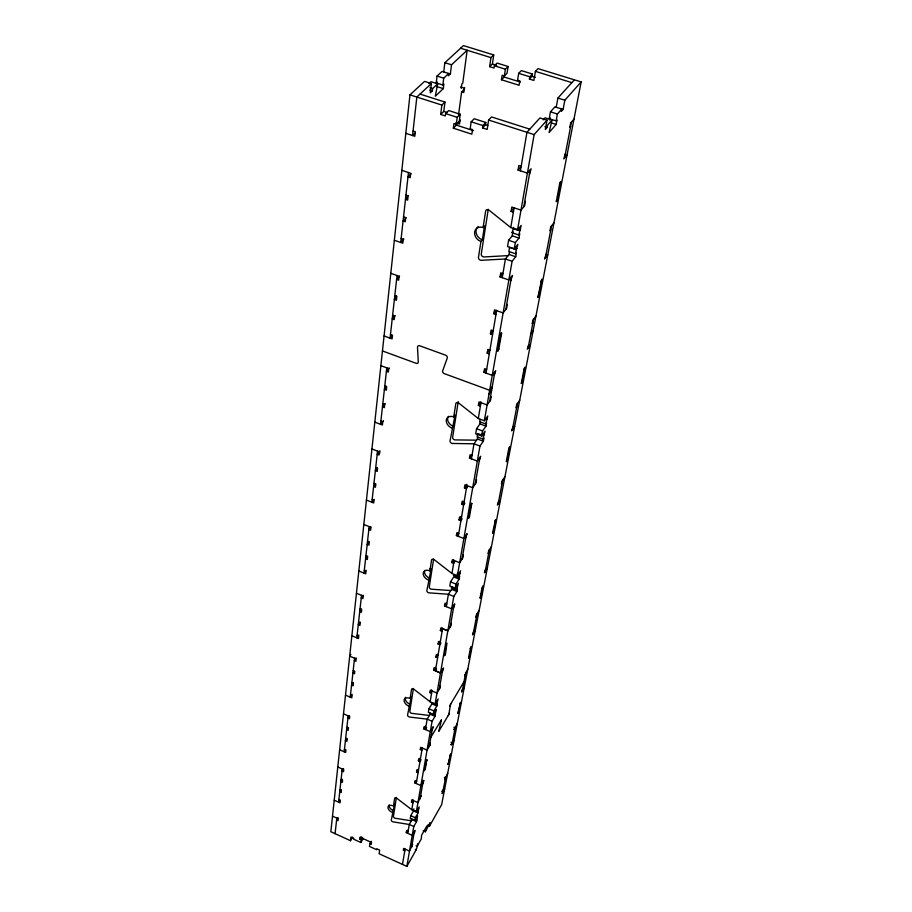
<?xml version="1.0" encoding="UTF-8"?>
<svg xmlns="http://www.w3.org/2000/svg" width="912" height="912" viewBox="0 0 912 912"><rect width="100%" height="100%" fill="white"/><g stroke="black" fill="none" stroke-linecap="round" stroke-linejoin="round"><path stroke-width="1.37" d="M537.886 297.221L541.728 279.289M501.634 332.903L498.853 349L497.553 350.721L501.224 332.789M525.198 367.365L524.001 369.326L521.299 383.45M424.251 770.663L425.334 768.827L426.827 759.662L424.251 770.663L425.334 768.827M438.843 730.945L441.419 720.161M448.123 764.416L450.631 754.201L448.123 764.416L449.092 762.728M457.927 713.355L460.606 702.434L457.927 713.355L458.93 711.656M471.812 503.367L469.566 516.238L468.323 518.21M449.206 713.252L448.875 714.404L450.494 704.406L464.014 681.674M428.914 83.596L430.966 81.692L437.692 83.824L432.596 88.601L432.322 90.915L430.27 92.842L431.353 83.551L424.57 81.396L409.955 94.848L330.839 831.733L350.482 840.693L352.625 837.148M335.08 833.671L336.813 818.11M342.262 768.998L338.58 802.161L340.062 799.813M348.156 715.863L344.177 751.762L345.705 749.402M354.563 658.179L350.231 697.167L352.135 694.317M361.54 595.331L356.82 637.83L358.792 634.98M369.166 526.6L364.002 573.112L366.054 570.274M377.545 451.121L371.868 502.238L374 499.434M386.791 367.855L380.521 424.285L383.473 420.603M397.039 275.515L390.085 338.147L392.388 335.468M408.462 172.55L400.699 242.455L403.902 239.024M385.673 388.888L386.266 386.221M379.62 453.458L379.916 450.802L377.192 454.279L379.061 455.008L379.415 451.839L371.936 448.966M461.255 88.373L461.837 83.984L462.783 83.072L467.161 50.251L451.52 64.798L450.368 73.952L442.035 71.432L437.042 76.061L436.221 82.924L442.879 85.033L443.87 84.098L443.3 88.635L435.298 96.239L437.692 83.824M436.939 84.257L437.213 81.989M443.734 71.866L444.862 62.711L463.456 45.6L493.723 54.937L492.4 63.977L489.63 66.679L494.03 68.047L494.361 65.789L497.108 63.088L508.109 66.496L507.061 73.234L504.347 75.97L502.147 75.286L501.463 79.766L519.076 85.261L519.806 80.78L517.594 80.096L518.677 73.336L521.356 70.6L532.448 74.032L532.061 76.289L529.416 79.048L533.873 80.427L535.412 71.353L538.046 68.617L581.161 81.92L441.659 804.578L429.381 826.375L428.309 825.896M442.879 85.033L443.722 78.17L448.681 73.519L448.396 75.799L450.368 73.952M509.854 447.165L508.702 448.955L506.285 461.529L507.414 459.83L509.831 447.29M350.482 840.693L350.938 836.999L353.799 838.299L353.674 839.222L360.833 842.483L362.976 838.926M529.804 129.151L491.568 116.941L488.604 120.031L487.202 129.413L482.516 127.908L485.492 124.807L485.834 122.47L474.183 118.731L471.162 121.809L470.182 128.797L472.507 129.55L471.857 134.189L453.344 128.193L453.948 123.565L456.262 124.306L459.306 121.239L460.252 114.262L448.693 110.557L445.603 113.59L445.307 115.927L440.69 114.445L441.853 105.062L444.965 102.053L420.033 94.084M440.69 114.445L443.791 111.412L444.965 102.053M360.833 842.483L361.198 839.724L359.761 839.063L360.012 837.216L371.537 842.449L371.275 844.307L369.839 843.646L371.252 841.263M456.262 124.306L457.197 117.317L460.252 114.262M453.344 128.193L456.388 125.126L456.695 122.812M458.519 115.015L461.609 91.838L464.413 89.114M460.081 119.78L459.511 124.009L455.909 122.846M464.63 87.506L463.752 92.522L461.609 91.838M369.839 843.646L369.451 846.416L376.645 849.688L376.781 848.776L379.666 850.087L379.118 853.757L406.843 866.4L416.191 849.79L418.186 843.76L418.027 844.672L417.297 844.352M489.63 66.679L490.952 57.616L493.723 54.937M482.516 127.908L482.858 125.56L485.834 122.47M501.463 79.766L504.176 77.03L505.385 69.209L508.109 66.496M392.445 812.569A5.586 3.146 31.7 0 1 387.953 807.052A5.586 3.146 31.7 0 1 393.46 806.003L394.543 804.19L391.282 820.082A1.664 0.923 31.6 0 0 393.22 821.894L409.271 824.482L413.774 826.5L406.843 866.4M393.46 806.003L394.645 798.331A1.687 0.958 31.8 0 1 396.914 798.353L411.779 809.742L416.339 811.783L419.155 806.892L417.764 812.079L413.98 810.392M408.918 706.207A6.053 3.716 32.5 0 1 404.084 700.017A6.053 3.716 32.5 0 1 410.126 698.467L411.266 696.643L407.55 715.042A1.801 1.094 32.3 0 0 409.659 717.049L427.181 719.146L432.083 721.255L416.339 811.783M410.126 698.467L411.529 689.426A1.835 1.14 32.6 0 1 414.002 689.324L430.133 701.784L435.104 703.904L438.102 698.968L436.54 704.873L431.593 702.764M429.951 568.632A6.601 4.446 33.9 0 1 431.125 569.008L426.839 590.623A1.961 1.311 33.7 0 0 429.119 592.868L448.419 594.248L453.8 596.437L435.104 703.904M428.469 580.089A6.612 4.446 33.9 0 1 423.214 573.055A6.612 4.446 33.9 0 1 429.905 570.832L431.581 560.014A2.006 1.357 34.1 0 1 434.317 559.729L451.953 573.488L457.402 575.677L460.606 570.764L458.827 577.581L453.401 575.404M452.01 428.127A7.285 5.404 36.8 0 1 446.276 420.022A7.285 5.404 36.8 0 1 453.754 416.887L455.077 415.108L450.026 440.929A2.166 1.585 36.3 0 0 452.534 443.471L474.001 443.779L479.963 446.036L483.337 441.226L483.919 437.897L483.075 439.105L477.124 436.859L477.694 433.531L483.656 435.765L485.093 431.228L481.696 436.016L475.699 433.77L476.554 428.72L479.986 423.932L480.362 421.686M453.754 416.887L455.795 403.708A2.212 1.653 37.2 0 1 458.861 403.161L478.298 418.505L484.352 420.774L487.76 415.986L485.72 423.989L479.712 421.743L480.1 419.474M480.932 241.498A8.174 6.669 43.8 0 1 474.616 232.001A8.174 6.669 43.8 0 1 483.098 227.533L484.511 225.88L482.345 239.845L480.932 241.498L478.469 257.366A2.417 1.949 42.5 0 0 481.251 260.296L505.419 258.985L512.099 261.277L515.713 256.762L516.431 252.647L515.531 253.775L508.862 251.495L509.569 247.357L516.26 249.637L517.891 244.359L514.254 248.851L507.528 246.548L508.6 240.266L512.27 235.809L512.989 231.602L512.077 232.72L518.814 235L519.726 233.882L518.985 238.089L515.348 242.569L514.254 248.851M483.098 227.533L485.64 211.139A2.485 2.052 44.9 0 1 489.094 210.216L510.766 227.567L517.56 229.87L521.208 225.424L518.814 235M438.911 730.546L438.911 731.162L448.875 714.404L448.282 715.635M396.389 797.419L393.414 816.457A1.653 0.935 31.6 0 0 395.352 818.281L411.38 820.823M413.41 688.457L409.83 711.383A1.79 1.094 32.3 0 0 411.928 713.389L429.415 715.453M433.61 559.159L429.267 586.975A1.961 1.311 33.6 0 0 431.547 589.22L450.802 590.566M458.234 401.554L452.637 437.361A2.155 1.585 36.3 0 0 455.134 439.903L476.554 440.177M488.273 209.27L481.274 254.026A2.405 1.949 42.6 0 0 484.044 256.945L508.155 255.611M441.351 720.571L441.351 719.933L430.863 737.249M529.416 79.048L529.792 76.779L532.448 74.032M556.274 201.62L559.603 183.962L560.891 181.739M413.991 833.591L415.017 830.467L412.247 835.335L406.285 832.645L406.604 830.729L408.097 831.402M412.999 802.583L411.472 801.899L411.802 799.881L417.935 802.606L421.127 795.697L420.421 796.917L419.645 796.575M422.986 780.341L423.761 780.683L420.899 785.585L414.686 782.838L415.028 780.763L416.59 781.447M418.106 772.555L416.533 771.871L416.887 769.751L418.46 770.446M421.059 759.73L419.965 761.577L418.391 760.882L418.745 758.738L420.329 759.422M421.903 750.223L420.307 749.527L420.671 747.338L427.067 750.12L429.985 745.195L430.373 743.006L429.575 742.664M432.106 730.193L433.234 726.716L430.282 731.641L423.795 728.848L424.171 726.59L425.801 727.286M431.57 693.325L429.905 692.618L430.304 690.236L436.985 693.074L440.006 688.138L440.416 685.756L439.664 686.987M442.343 671.688L443.54 668.006L440.485 672.942L433.702 670.092L434.123 667.63L435.822 668.348M437.612 657.803L435.902 657.096L436.324 654.588L438.034 655.306M440.998 642.926L439.823 644.773L438.102 644.054L438.524 641.512L440.257 642.219M442.115 631.286L440.371 630.568L440.815 627.969L447.815 630.842L450.927 625.917L451.383 623.306L450.608 624.538M451.645 608.828L444.532 605.933L444.988 603.242L446.766 603.961M454.883 561.518L453.674 563.354L451.839 562.624L452.318 559.774L459.671 562.704L462.874 557.802L463.376 554.941L462.578 556.16M465.793 537.795L467.115 533.634L463.866 538.536L456.399 535.583L456.901 532.619L458.77 533.36M462.167 518.848L460.925 520.672L459.044 519.931L459.545 516.922L461.438 517.663M464.846 503.139L463.592 504.963L461.689 504.222L462.213 501.144L464.117 501.885M467.617 486.848L466.374 488.672L464.447 487.92L464.972 484.785L472.701 487.76L476.018 482.904L476.577 479.758L475.745 480.966M479.29 460.708L480.692 456.262L477.341 461.096L469.475 458.098L470.022 454.837L471.994 455.578M480.396 406.159L478.367 405.407L478.948 401.918L487.111 404.939L490.542 400.186L491.158 396.697L490.291 397.883M494.224 375.425L495.729 370.648L492.252 375.368L483.941 372.335L484.557 368.722L486.632 369.474M489.277 353.913L487.179 353.149L487.806 349.444L489.904 350.208M492.56 334.601L490.439 333.838L491.078 330.053L493.21 330.817M495.98 314.526L493.825 313.762L494.475 309.886L503.116 312.93L506.662 308.324L507.346 304.437L506.456 305.577M510.845 280.554L512.441 275.401L508.85 279.961L500.05 276.906L500.722 272.859L502.934 273.623M513.376 212.165L511.096 211.402L511.826 207.058L520.991 210.125L524.674 205.724L525.437 201.37L524.514 202.464M529.439 174.386L531.149 168.8L527.432 173.12L518.073 170.054L518.837 165.517L521.185 166.28M402.477 864.416L405.088 849.061M407.767 833.317L409.271 824.482L412.076 819.614M411.711 818.885L416.214 820.903L417.605 815.773L414.8 820.652L415.302 817.711L418.118 812.831L413.592 810.814L410.765 815.681L410.263 818.634L416.567 821.632L413.774 826.5M411.779 809.742L413.341 800.565M416.237 783.533L422.267 748.034M433.28 714.37L433.884 710.893L436.871 705.968L431.946 703.859L428.936 708.784L428.355 712.261L433.28 714.37L436.267 709.433L435.856 711.736L434.716 715.259L429.814 713.173M430.133 701.784L431.969 690.954M440.485 672.942L435.4 670.81L442.559 628.687L447.815 630.853M446.31 606.662L448.419 594.248L451.6 589.346L456.958 591.512L453.8 596.437M455.225 588.206L455.954 584.056L459.135 579.131L453.72 576.954L450.517 581.867L449.81 586.017L455.225 588.206L458.405 583.281L456.65 590.007L451.269 587.83L452.067 586.61M451.942 573.488L454.153 560.504M458.269 536.324L466.898 485.526M471.436 458.85L474.001 443.779L477.398 438.991L477.774 436.768M478.298 418.517L480.989 402.682M486.016 373.099L496.63 310.65M502.238 277.67L505.419 258.985L509.056 254.494L509.534 251.746M510.754 227.567L514.117 207.833M520.41 170.818L526.954 132.308L539.915 117.967L546.983 120.202L545.319 129.504L547.132 127.452L547.553 125.138L552.068 120.053L545.068 117.83L543.256 119.86M512.077 232.72L513.707 227.384M457.402 575.677L479.963 446.036M481.696 436.016L482.573 430.966L485.982 426.178L486.575 422.792L485.72 423.989M484.352 420.774L512.099 261.277M517.56 229.87L534.124 134.6L546.983 120.202M446.173 645.069L444.338 655.591L445.489 653.744L446.983 643.097M468.346 518.05L471.436 503.219M540.873 281.455L542.127 279.346M411.574 847.419L414.333 831.676M420.067 798.935L423.043 781.903M429.256 746.426L432.493 727.936M439.253 689.369L442.776 669.237M450.152 627.137L454.005 605.135M462.076 559.022L466.306 534.854M475.198 484.112L479.86 457.459M483.075 439.105L483.656 435.765M489.687 401.36L494.863 371.822M505.784 309.464L511.541 276.53M515.531 253.775L516.26 249.637M523.75 206.819L530.225 169.871M404.78 850.919L403.309 850.258L403.617 848.399L409.511 851.067L412.589 844.341L411.893 845.549M416.567 821.632L416.909 819.683L416.214 820.903M418.118 812.831L418.46 810.859L417.764 812.079M423.761 780.683L422.678 783.978L421.903 783.636M432.083 721.255L435.058 716.319L435.457 714.039L434.716 715.259M436.871 705.968L437.281 703.642L436.54 704.873M456.958 591.512L457.436 588.776L456.65 590.007M459.135 579.131L459.625 576.35L458.827 577.581M500.266 335.126L501.589 333.382M470.558 505.362L471.8 503.527M552.068 120.053L549.081 132.536L556.183 124.454L557.027 119.894L556.138 120.897L549.218 118.708L550.46 111.834L554.895 106.898L563.126 109.383L564.836 100.217L581.161 81.92M549.697 119.985L550.107 117.705L549.218 118.708M525.164 367.673L521.721 383.496M556.229 107.228L557.905 98.051L574.378 79.823M423.168 830.775L425.311 831.744L426.827 825.964L421.526 835.346L421.355 838.766L418.027 844.672M556.138 120.897L557.403 114.023L561.803 109.064L561.382 111.355L563.126 109.383M425.311 831.744L430.065 822.704L429.381 826.375M492.583 532.904L495.524 519.566M556.331 200.971L557.551 199.432L560.834 182.423M521.345 383.165L522.496 381.501M442.377 790.259L443.095 790.579L442.092 793.588L444.646 789.085L443.574 788.618M447.712 773.205L444.76 779.646L445.409 778.517L444.691 778.198M450.71 744.431L451.451 744.762L452.5 741.593M453.583 729.395L454.336 729.714L457.391 723.102M442.73 792.46L445.786 776.591M452.113 743.622L455.396 726.499M462.236 690.874L465.804 672.349M473.214 633.749L477.079 613.628M482.06 587.681L480.043 598.169L481.103 596.471L482.767 585.892M485.138 571.653L489.345 549.742M498.146 503.926L502.751 479.963M512.396 429.757L517.446 403.435M528.059 348.179L533.634 319.154M545.376 258.039L551.555 225.845M564.608 157.901L571.493 122.003M492.583 532.882L493.666 531.24L495.889 519.692L494.783 521.425M538.285 297.278L542.07 279.881M498.853 349.034L497.929 351.268M524.001 369.326L524.799 367.285M469.555 516.295L468.722 518.324M559.603 183.962L560.481 181.705M508.702 448.955L509.477 446.994M557.551 199.432L556.708 201.62M539.117 295.169L537.943 296.719M507.414 459.853L506.65 461.768M445.478 653.813L444.737 655.625M449.878 706.253L450.813 703.802M493.654 531.263L492.947 533.041M481.091 596.551L480.43 598.192M470.41 648.364L471.059 646.756M469.532 656.537L468.893 658.111M347.905 727.331L346.64 729.554L348.179 730.227L348.418 728.05L346.879 727.377M342.16 779.224L340.86 781.641L342.342 782.302L342.559 780.296L341.077 779.635M361.277 608.771L359.738 611.564L361.414 612.26L361.711 609.683L360.023 608.988M368.915 541.261L367.194 544.373L368.95 545.08L369.269 542.264L367.502 541.557M377.226 467.4L375.368 470.672L377.226 471.401L377.568 468.301L375.721 467.582M396.503 295.933L394.372 299.535L396.424 300.265L396.845 296.468L394.793 295.739M449.696 756.185L450.676 754.486M406.285 832.645L407.675 830.216M413.227 810.05L413.923 808.841M451.451 744.762L454.073 740.225M411.472 801.899L412.897 799.459M454.336 729.714L454.997 728.574L454.256 728.255M425.801 761.794L426.884 759.958M459.637 704.452L460.64 702.753M414.686 782.838L416.123 780.398M416.533 771.871L417.981 769.42M430.373 743.006L429.643 744.238L428.845 743.884M462.669 688.685L461.563 692.014L464.265 687.477M418.391 760.882L420.033 758.123M420.307 749.527L421.401 747.68M465.371 674.595L464.687 675.735L467.845 668.941M426.599 727.582L425.414 729.543L427.181 719.146L430.168 714.233L435.058 716.319M359.761 839.063L361.198 836.692M361.198 839.724L362.634 837.341M423.795 728.848L425.471 726.077M473.67 631.366L472.519 634.889L475.289 630.34M479.176 610.231L476.372 614.768L475.904 617.207L476.611 616.079M429.905 692.618L431.615 689.848M435.4 670.81L436.62 668.838M433.702 670.092L435.434 667.322M338.067 817.654L336.596 820.002L338.033 820.652L338.249 818.759L332.504 816.16M435.902 657.096L437.635 654.326M487.282 568.267L484.42 572.782L485.64 569.054M438.102 644.054L439.846 641.284M341.213 789.541L339.72 791.901L341.191 792.562L341.407 790.59L339.937 789.929M451.645 608.828L454.78 603.904L453.526 607.814M491.5 546.356L488.627 550.871L488.114 553.538L488.832 552.398M440.371 630.568L442.138 627.798M343.55 768.679L342.034 771.039L343.528 771.7L343.756 769.671L337.782 767.015M444.532 605.933L446.31 603.163M500.346 500.563L497.416 505.043L498.693 501.087M346.959 738.298L345.409 740.658L346.936 741.331L347.176 739.199L345.648 738.526M349.478 715.703L347.917 718.075L349.467 718.747L349.718 716.536L343.493 713.834M451.839 562.624L453.663 559.865M504.963 476.623L502.01 481.08L501.452 483.998L502.193 482.87M456.399 535.583L458.246 532.836M429.905 570.832L431.125 569.008M353.377 682.45L351.576 685.117L353.161 685.801L353.423 683.487L351.827 682.803M354.118 671.266L352.91 673.056L354.517 673.74L354.779 671.38L353.172 670.696M459.044 519.931L461.518 516.283M512.989 426.645L511.632 430.863L514.653 426.451M356.125 657.905L354.301 660.573L355.919 661.268L356.182 658.863L349.695 656.116L350.915 654.337M461.689 504.222L463.558 501.486M464.447 487.92L466.955 484.295M519.726 400.163L516.682 404.54L516.067 407.744L516.83 406.638M360.149 622.041L358.279 624.709L359.944 625.404L360.229 622.873L358.553 622.189M469.475 458.098L472.017 454.484M363.147 595.285L361.243 597.953L362.942 598.648L363.238 596.026L356.444 593.233M528.721 344.747L527.284 349.262L530.385 344.953M489.619 390.507L492.252 386.722M530.818 333.792L533.167 330.577M489.493 391.202L492.092 387.646M489.014 393.973L491.602 390.404M367.536 556.115L365.598 558.771L367.342 559.466L367.65 556.708L365.906 556.001M478.367 405.407L480.966 401.839M535.982 315.962L532.847 320.215L532.175 323.76L532.95 322.688M370.819 526.828L368.847 529.473L370.625 530.18L370.945 527.307L363.831 524.468M483.941 372.335L486.575 368.813M487.179 353.149L489.835 349.649M490.439 333.838L493.107 330.361M375.63 483.862L373.624 486.484L375.448 487.202L375.79 484.169L373.954 483.451M547.77 254.927L544.567 259.076L546.106 254.231M493.825 313.762L496.516 310.308M550.802 229.767L549.993 230.793L550.745 226.871L553.972 222.779M500.05 276.906L502.774 273.497M385.24 403.48L382.447 406.923L384.374 407.641L384.75 404.301L382.823 403.571M385.799 387.748L384.385 389.47L386.335 390.188L386.722 386.768L384.773 386.038M389.242 367.946L386.403 371.344L388.364 372.073L388.763 368.585L380.874 365.666M567.07 154.949L563.776 158.882L565.417 153.661M511.096 211.402L513.878 208.107M570.661 126.38L569.829 127.349L570.661 122.972L573.979 119.119M395.124 315.563L392.217 318.904L394.246 319.633L394.668 315.917L392.627 315.187M518.073 170.054L520.889 166.828M399.559 276.119L396.606 279.403L398.681 280.144L399.114 276.256L390.792 273.315M406.114 217.808L403.081 221L405.236 221.741L405.703 217.592L403.549 216.862M411.073 173.77L407.983 176.894L410.183 177.635L410.674 173.291L401.85 170.339M456.49 124.26L460.184 120.544M415.085 133.106L412.566 135.535L416.841 97.048L431.353 83.551M460.606 48.222L490.952 57.616M535.412 71.353L571.847 82.627M492.4 63.977L496.778 65.345M532.061 76.289L535.401 77.315M494.361 65.789L505.385 69.209M518.677 73.336L529.792 76.779M504.176 77.03L520.387 82.08M444.862 62.711L451.52 64.798M557.905 98.051L564.836 100.217M437.042 76.061L443.722 78.17M550.46 111.834L557.403 114.023M460.663 86.982L464.345 88.145M436.666 86.537L443.3 88.635M551.589 122.995L556.183 124.454M429.894 87.746L432.596 88.601M429.62 90.049L432.322 90.915M544.795 126.7L547.132 127.452M409.955 94.848L441.853 105.062M488.604 120.031L534.124 134.6M443.791 111.412L447.245 112.518M485.492 124.807L487.829 125.56M445.603 113.59L457.197 117.317M471.162 121.809L482.858 125.56M456.388 125.126L473.533 130.655M413.079 130.997L415.336 131.738L414.823 136.276L405.829 133.334M517.093 228.524L520.467 229.664M512.795 228.49L519.555 230.77M405.954 195.145L408.131 195.886L407.664 200.127L405.487 199.386L407.014 197.801A1.847 0.581 -72.5 0 1 408.017 195.373M512.27 235.809L518.985 238.089M508.6 240.266L515.348 242.569M514.482 247.597L517.161 248.509M509.056 254.494L515.713 256.762M401.155 238.42L403.275 239.149L402.83 243.196L394.337 240.255M390.484 334.522L392.502 335.251L392.092 338.888L384.066 335.958M382.459 350.949L416.043 363.272A2.234 1.676 40.1 0 0 418.289 361.916L417.479 347.176A2.257 1.71 40.5 0 1 419.759 345.796L445.546 355.167A2.269 1.721 39.3 0 1 447.268 358.017L442.662 370.853A2.246 1.699 38.8 0 0 444.361 373.658L489.664 390.279M484.762 418.505L487.168 419.395M479.986 423.932L485.982 426.178M476.554 428.72L482.573 430.966M482.117 433.679L484.5 434.568M477.398 438.991L483.337 441.226M380.885 421.013L382.789 421.732L382.424 425.015L374.821 422.119M372.199 499.263L374.011 499.981L373.681 502.957L366.442 500.095M457.938 572.69L460.104 573.568M457.14 573.922L459.317 574.788M450.517 581.867L455.954 584.056M364.31 570.399L366.031 571.106L365.735 573.819L358.826 571.003M357.094 635.356L358.747 636.04L358.473 638.525L351.872 635.755M428.936 708.784L433.884 710.893M453.982 727.309L454.735 727.628M350.482 694.887L352.066 695.571L351.815 697.851L345.5 695.126M451.098 742.402L451.839 742.721M429.187 744.853L429.985 745.195M444.406 777.4L445.136 777.719M441.739 791.388L442.457 791.707M344.405 749.664L345.922 750.325L345.694 752.434L339.64 749.767M418.049 808.545L418.813 808.876M417.354 809.765L418.106 810.095M416.499 817.403L417.251 817.733M410.765 815.681L415.302 817.711M415.804 818.611L416.556 818.953M428.047 824.699L428.765 825.018M427.876 825.611L428.594 825.93M413.945 832.04L414.686 832.371M338.797 800.223L340.256 800.873L340.039 802.822L334.225 800.2M416.123 845.8L416.852 846.131M411.529 845.88L412.258 846.211M415.325 849.403L416.191 849.79M393.517 810.757A5.575 3.146 31.7 0 1 389.139 804.84M410.069 704.372A6.042 3.716 32.5 0 1 405.236 698.204M405.35 697.714A6.042 3.716 32.5 0 1 405.566 697.281M429.689 578.254A6.601 4.446 33.9 0 1 424.696 570.388M453.321 426.349A7.285 5.404 36.8 0 1 448.43 416.305M482.345 239.845A8.162 6.669 43.8 0 1 477.261 227.544M477.557 227.213A8.162 6.669 43.8 0 1 478.207 226.632M470.387 648.466L468.529 658.122L469.566 656.412L471.424 646.768L470.387 648.466"/></g></svg>
